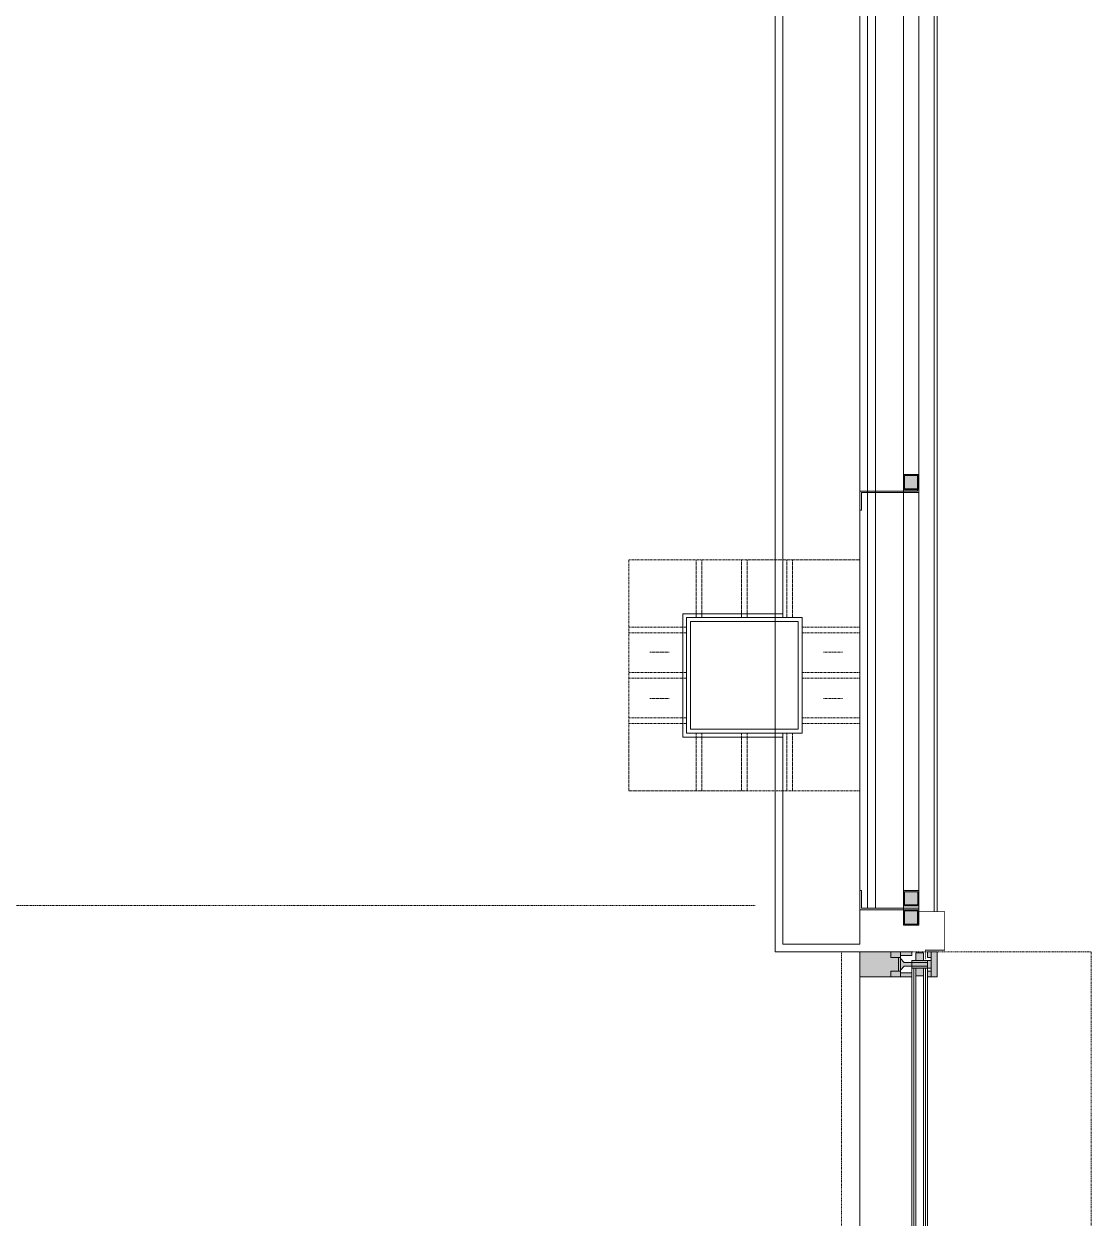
# Model space of a CAD drawing. Extents: x -2749 to 11890, y 0 to 8245.
# Drawn here: x 3708 to 3985.1, y 2240 to 2550 of the extents above; entities that cross this region are included whole.
import ezdxf

# ---------------------------------------------------------------- set-up
doc = ezdxf.new("R2010")
doc.units = 0
doc.header["$MEASUREMENT"] = 0
doc.linetypes.add('DOT2', pattern=[0.125, 0, -0.125])
doc.linetypes.add('HIDDEN', pattern=[0.375, 0.25, -0.125])
doc.layers.get('0').update_dxf_attribs({"color": 9, "lineweight": 9})
for name, color, linetype, lineweight in [('00', 9, 'Continuous', 9), ('03S', 255, 'Continuous', 9), ('06C', 9, 'Continuous', 9), ('06D', 9, 'Continuous', 9), ('10', 9, 'Continuous', 9), ('11', 9, 'Continuous', 9), ('14', 9, 'Continuous', 9), ('15', 9, 'Continuous', 9), ('20', 9, 'DOT2', 9), ('33', 9, 'BATTING', 9), ('ÖLÇÜ', 8, 'Continuous', 9)]:
    doc.layers.add(name, color=color, linetype=linetype, lineweight=lineweight)
doc.layers.get('ÖLÇÜ').off()
doc.linetypes.add('BATTING', pattern='A,0.0001,-0.1,[134,ltypeshp.shx,S=0.1,R=0,X=-0.1,Y=0],-0.2,[134,ltypeshp.shx,S=0.1,R=180,X=0.1,Y=0],-0.1', length=0.4001)

# ---------------------------------------------------------------- blocks, each defined once
blk = doc.blocks.new('p-dog-profil_kapali')
at = {"layer": '03S'}
h = blk.add_hatch(color=256, dxfattribs=at)
h.dxf.hatch_style = 1
h.paths.add_polyline_path([(-3.25, 0), (3.25, 0), (3.25, -13.5), (2.25, -13.5), (2.25, -10.5), (1.5, -10.5), (0.5, -11.5), (0.5, -13.5), (1, -13.5), (1, -14.5), (3, -14.5), (3, -16.5), (1, -16.5), (1, -18.5), (1.75, -18.5), (1.75, -17.5), (3.25, -17.5), (3.25, -20), (-3.25, -20), (-3.25, -17.5), (-1.75, -17.5), (-1.75, -18.5), (-1, -18.5), (-1, -16.5), (-3, -16.5), (-3, -14.5), (-1, -14.5), (-1, -13.5), (-0.5, -13.5), (-0.5, -11.5), (-1.5, -10.5), (-2.25, -10.5), (-2.25, -13.5), (-3.25, -13.5)])
for p in [(3, -15.17), (3, -15.83)]:
    blk.add_point(p)
at = {"layer": '10'}
for points in [[(3.25, -10.5), (-3.25, -10.5), (-3.25, 0), (3.25, 0)], [(-1, -13.5), (1, -13.5), (1, -18.5), (-1, -18.5)], [(3.25, -20), (-3.25, -20), (-3.25, -18.5), (3.25, -18.5)]]:
    blk.add_lwpolyline(points, close=True, dxfattribs=at)
for points in [[(-3.25, -8), (-3.25, -8), (-1.75, -8), (-1.75, -10.5)], [(3.25, -8), (3.25, -8), (1.75, -8), (1.75, -10.5)], [(-3.25, -10.5), (-2.25, -10.5), (-2.25, -13.5), (-3.25, -13.5)], [(-3.25, -10.5), (-3.25, -10.5), (3.25, -10.5)], [(-3.25, -13.5), (-3.25, -10.5)], [(1.75, -10), (-1.75, -10)], [(-0.5, -17.5), (-0.5, -17.5), (-0.5, -11.5), (-1.5, -10.5), (-1.5, -10.5)], [(1.5, -10.5), (1.5, -10.5), (0.5, -11.5), (0.5, -17.5)], [(3.25, -10.5), (2.25, -10.5), (2.25, -13.5), (3.25, -13.5), (3.25, -10.5)], [(-1, -14.5), (-1, -14.5), (-3, -14.5), (-3, -16.5), (-1, -16.5)], [(1, -14.5), (1, -14.5), (3, -14.5), (3, -16.5), (1, -16.5)], [(-3.25, -18.5), (-3.25, -17.5), (-1.75, -17.5), (-1.75, -18.5)], [(1, -18.5), (1, -17.5), (-1, -17.5), (-1, -18.5)], [(1.75, -18.5), (1.75, -17.5), (3.25, -17.5), (3.25, -18.5)]]:
    blk.add_lwpolyline(points, dxfattribs=at)
blk = doc.blocks.new('p-cph_cam_dyn1601')
at = {"layer": '06C'}
blk.add_lwpolyline([(3.25, 0), (652.5, 0)], dxfattribs=at)
at = {"layer": '15'}
for points in [[(1, -13.5), (654.75, -13.5)], [(1, -14), (654.75, -14)], [(1, -14.5), (654.75, -14.5)], [(1, -16.5), (654.75, -16.5)], [(1, -17), (654.75, -17)], [(1, -17.5), (654.75, -17.5)]]:
    blk.add_lwpolyline(points, dxfattribs=at)
blk.add_blockref('p-dog-profil_kapali', (655.75, 0))
blk = doc.blocks.new('p-s-profil')
at = {"layer": '10'}
blk.add_lwpolyline([(9, 15.3), (4.6, 15.3), (4.6, 0.4), (0, 0.4), (0, 0), (5, 0), (5, 14.9), (9, 14.9), (9, 15.3)], dxfattribs=at)
blk.add_lwpolyline([(9, 15.3), (4.6, 15.3), (4.6, 0.4), (0, 0.4), (0, 0), (5, 0), (5, 14.9), (9, 14.9), (9, 15.3)], dxfattribs=at)
blk = doc.blocks.new('p-kutu_profil_40x40')
h = blk.add_hatch(color=256)
h.dxf.hatch_style = 1
h.paths.add_polyline_path([(0, 0), (4, 0), (4, 4), (0, 4)])
h = blk.add_hatch(color=255)
h.dxf.hatch_style = 1
h.paths.add_polyline_path([(0, 0), (4, 0), (4, 4), (0, 4)])
blk.add_lwpolyline([(0, 0), (4, 0), (4, 4), (0, 4)], close=True)
at = {"layer": '10'}
for points in [[(0, 4), (4, 4), (4, 0), (0, 0)], [(0, 4), (4, 4), (4, 0), (0, 0)], [(0, 0), (4, 0), (4, 4), (0, 4)], [(0.3, 3.7), (3.7, 3.7), (3.7, 0.3), (0.3, 0.3)], [(0.3, 3.7), (3.7, 3.7), (3.7, 0.3), (0.3, 0.3)]]:
    blk.add_lwpolyline(points, close=True, dxfattribs=at)
blk = doc.blocks.new('A$C572243AD')
at = {"layer": '10', "linetype": 'Continuous'}
blk.add_lwpolyline([(15, 45), (15, 15), (45, 15), (45, 45), (15, 45)], dxfattribs=at)
blk.add_lwpolyline([(16, 44), (16, 16), (44, 16), (44, 44)], close=True, dxfattribs=at)
at = {"layer": '20', "linetype": 'HIDDEN'}
for p, q in [((17.5, 45), (17.5, 60)), ((19, 45), (19, 60)), ((29.25, 45), (29.25, 60)), ((30.75, 45), (30.75, 60)), ((41, 45), (41, 60)), ((42.5, 45), (42.5, 60)), ((24, 54.49), (24, 49.51)), ((36, 54.49), (36, 49.51)), ((15, 42.5), (0, 42.5)), ((15, 41), (0, 41)), ((45, 42.5), (60, 42.5)), ((45, 41), (60, 41)), ((15, 30.75), (0, 30.75)), ((15, 29.25), (0, 29.25)), ((45, 30.75), (60, 30.75)), ((45, 29.25), (60, 29.25)), ((15, 19), (0, 19)), ((45, 19), (60, 19)), ((15, 17.5), (0, 17.5)), ((45, 17.5), (60, 17.5)), ((17.5, 15), (17.5, 0)), ((19, 15), (19, 0)), ((29.25, 15), (29.25, 0)), ((30.75, 15), (30.75, 0)), ((41, 15), (41, 0)), ((42.5, 15), (42.5, 0)), ((24, 9.49), (24, 4.51)), ((36, 9.49), (36, 4.51))]:
    blk.add_line(p, q, dxfattribs=at)
blk.add_lwpolyline([(0, 60), (0, 0), (60, 0), (60, 60), (0, 60)], dxfattribs=at)

msp = doc.modelspace()

# ---------------------------------------------------------------- linework, layer by layer
at = {"layer": '00'}
for points in [[(3905.06, 2775.87), (3905.06, 2775.87), (3905.06, 2395.87)], [(3905.06, 2365.87), (3905.06, 2311.12), (3925.06, 2311.12), (3925.06, 2775.87)]]:
    msp.add_lwpolyline(points, dxfattribs=at)
at = {"layer": '06D'}
for points in [[(3929.06, 2320.42), (3929.06, 2775.87)], [(3936.36, 2316.02), (3936.36, 2775.87)], [(3940.36, 2316.02), (3940.36, 2775.87)], [(3925.06, 2320.02), (3925.06, 2773.79)]]:
    msp.add_lwpolyline(points, dxfattribs=at)
at = {"layer": '10'}
for points in [[(3944.36, 2319.53), (3944.36, 2770.87)], [(3945.06, 2319.53), (3945.06, 2770.87)]]:
    msp.add_lwpolyline(points, dxfattribs=at)
at = {"layer": '10', "const_width": 0.2}
msp.add_lwpolyline([(3942.04, 2307.17), (3942.04, 2309.53), (3945.06, 2309.53), (3947.06, 2309.53), (3947.06, 2319.53), (3940.36, 2319.53), (3940.36, 2324.02)], dxfattribs=at)
at = {"layer": '11'}
for points in [[(3905.06, 2364.87), (3879.05, 2364.87), (3879.05, 2396.87), (3905.06, 2396.87)], [(3905.06, 2365.87), (3880.05, 2365.87), (3880.05, 2395.87), (3905.06, 2395.87)]]:
    msp.add_lwpolyline(points, dxfattribs=at)
at = {"layer": '14'}
msp.add_lwpolyline([(3921.06, 2777.87), (3903.06, 2777.87), (3903.06, 2309.12), (3925.06, 2309.12)], dxfattribs=at)
at = {"layer": '20'}
msp.add_lwpolyline([(3897.86, 2321.12), (1792.26, 2321.12)], dxfattribs=at)
msp.add_lwpolyline([(3005.06, 347.61), (3005.06, 632.12), (3070.06, 632.14), (3070.12, 417.52, 0.367452), (3920.06, 1315.86), (3920.26, 2309.12), (3985.06, 2309.12), (3984.83, 1313.52, -0.388173), (3005.06, 347.61, -142.730725)], format="xyb", dxfattribs=at)
at = {"layer": '33', "ltscale": 0.2, "flags": 128}
msp.add_lwpolyline([(3927.06, 2320.42), (3927.06, 2775.87)], dxfattribs=at)

# ---------------------------------------------------------------- block references
at = {"xscale": -1, "rotation": 270}
msp.add_blockref('p-s-profil', (3925.06, 2423.72), dxfattribs=at)
for name, p, rotation in [('p-kutu_profil_40x40', (3936.36, 2433.02), 270), ('p-s-profil', (3925.06, 2325.02), 270), ('p-kutu_profil_40x40', (3936.36, 2325.02), 270), ('p-kutu_profil_40x40', (3936.36, 2320.02), 270), ('p-cph_cam_dyn1601', (3925.06, 1650.12), 90), ('p-dog-profil_kapali', (3925.06, 2305.87), 90)]:
    msp.add_blockref(name, p, dxfattribs=dict(rotation=rotation))
at = {"layer": 'ÖLÇÜ', "rotation": 90}
msp.add_blockref('A$C572243AD', (3925.05, 2350.87), dxfattribs=at)

doc.saveas('drawing.dxf')
